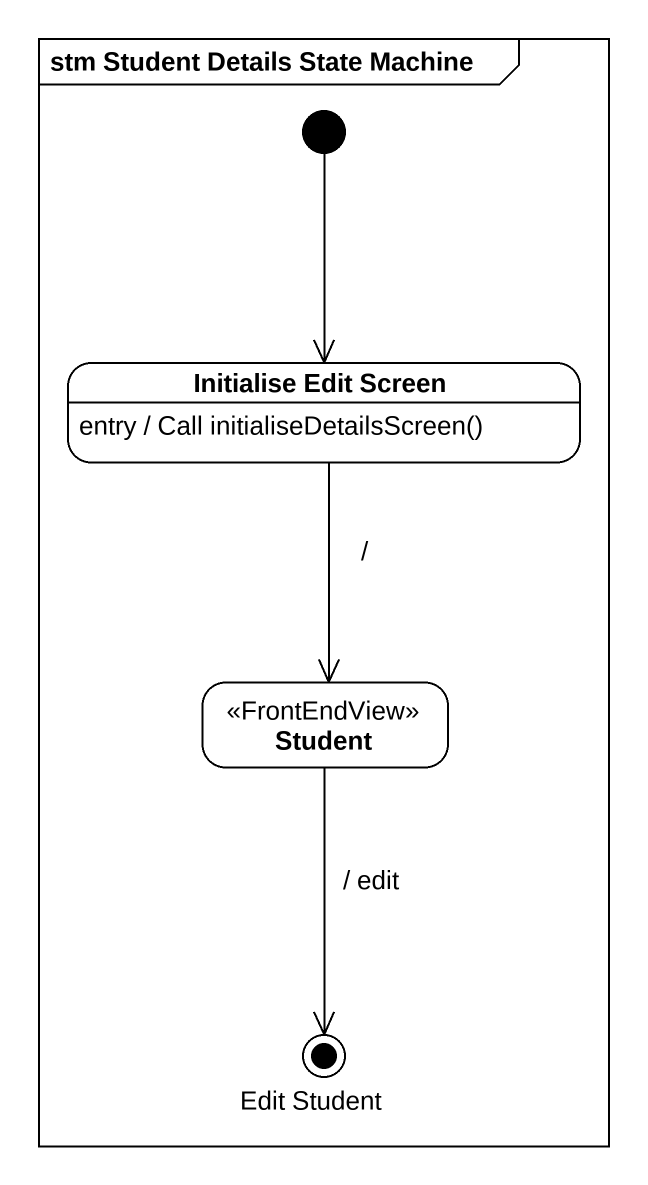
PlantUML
@startuml
mainframe stm Student Details State Machine
hide empty description
state "Initialise Edit Screen" as Initialise_Edit_Screen
Initialise_Edit_Screen : entry / Call initialiseDetailsScreen()
state Student <<FrontEndView>>
state "Edit Student" as Edit_Student <<end>>
[*] --> Initialise_Edit_Screen
Initialise_Edit_Screen --> Student : /
Student --> Edit_Student : / edit
@enduml
